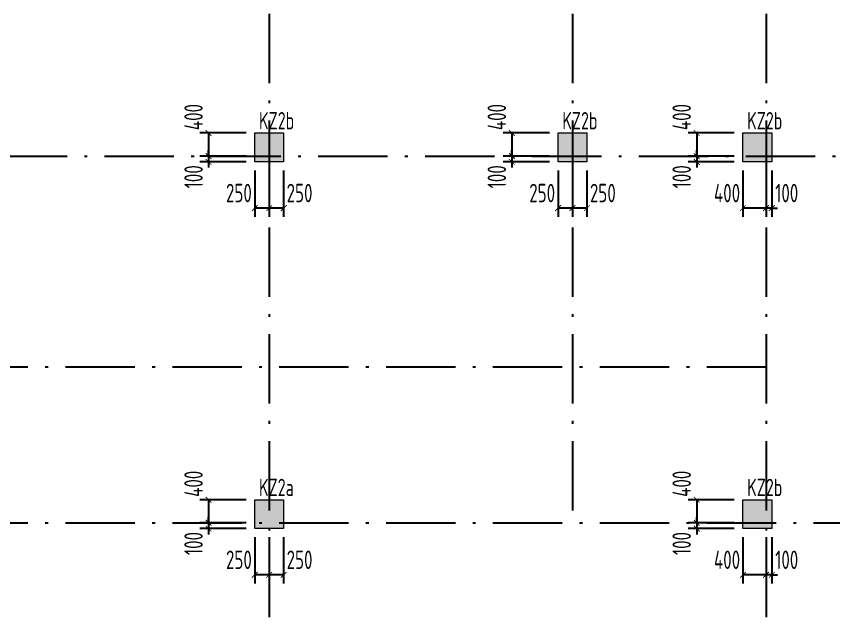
# Model space of a CAD drawing. Extents: x 169490 to 7584583, y -2399407 to 1374371.
# Drawn here: x 487579 to 501727, y 735157 to 745552 of the extents above; entities that cross this region are included whole.
import ezdxf

# ---------------------------------------------------------------- set-up
doc = ezdxf.new("R2010")
doc.units = 0
doc.header["$LTSCALE"] = 100
doc.linetypes.add('D3轴线点划线', pattern=[18.5, 12, -3, 0.5, -3])
doc.layers.get('0').update_dxf_attribs({"linetype": 'CONTINUOUS'})
doc.layers.get('DEFPOINTS').update_dxf_attribs({"linetype": 'CONTINUOUS'})
for name, color, linetype in [('C-DOTE', 8, 'D3轴线点划线'), ('S-COLU-DIM', 151, 'CONTINUOUS'), ('S-COLU-HATCH', 251, 'CONTINUOUS'), ('S-COLU-TEXT', 7, 'CONTINUOUS')]:
    doc.layers.add(name, color=color, linetype=linetype)
doc.layers.add('S-COLU-LINE1', color=6, linetype='CONTINUOUS', lineweight=18)
doc.styles.add('TSSD_Dimension', font='Tssdeng.shx', dxfattribs={"width": 0.7, "bigfont": 'tssdchn.shx'})
doc.dimstyles.new('TSSD_100_100$0', dxfattribs={"dimtxt": 320, "dimasz": 100, "dimexe": 150, "dimexo": 150, "dimgap": 100, "dimtad": 1, "dimdec": 0, "dimzin": 0, "dimdsep": 46, "dimtxsty": 'TSSD_Dimension', "dimblk": 'ARCHTICK', "dimcen": 0, "dimclrt": 7, "dimadec": 1, "dimazin": 0, "dimtfac": 1, "dimtdec": 0, "dimtix": 1, "dimtmove": 2, "dimatfit": 3, "dimldrblk": '_TSDBK', "dimfxl": 1, "dimtolj": 1, "dimtzin": 0, "dimarcsym": 0})

# ---------------------------------------------------------------- blocks, each defined once
blk = doc.blocks.new('_ARCHTICK')
at = {"const_width": 0.15}
blk.add_lwpolyline([(-0.5, -0.5), (0.5, 0.5)], dxfattribs=at)
blk = doc.blocks.new('*D3784')
at = {"layer": 'DEFPOINTS', "color": 0, "ltscale": 10, "transparency": 16777216}
for p in [(491956, 736682), (492206, 736682), (491956, 735882)]:
    blk.add_point(p, dxfattribs=at)
at = {"layer": 'S-COLU-DIM', "color": 0, "lineweight": -2, "ltscale": 10, "transparency": 16777216}
for p, q in [((491956, 736532), (491956, 735732)), ((492206, 736532), (492206, 735732)), ((492206, 735882), (491956, 735882))]:
    blk.add_line(p, q, dxfattribs=at)
at = {"layer": 'S-COLU-DIM', "color": 0, "lineweight": -2, "ltscale": 10, "transparency": 16777216, "xscale": 100, "yscale": 100, "zscale": 100, "rotation": 180}
blk.add_blockref('_ARCHTICK', (491956, 735882), dxfattribs=at)
at = {"layer": 'S-COLU-DIM', "color": 0, "lineweight": -2, "ltscale": 10, "transparency": 16777216, "xscale": 100, "yscale": 100, "zscale": 100}
blk.add_blockref('_ARCHTICK', (492206, 735882), dxfattribs=at)
at = {"layer": 'S-COLU-DIM', "color": 7, "ltscale": 10, "transparency": 16777216, "insert": (492481, 736142), "char_height": 320, "attachment_point": 5, "style": 'TSSD_Dimension'}
blk.add_mtext('\\A1;250', dxfattribs=at)
blk = doc.blocks.new('_TSDBK')
blk.add_line((-1, 0), (0, 0))
at = {"const_width": 0.5}
blk.add_lwpolyline([(-0.7, -0.7), (0.7, 0.7)], dxfattribs=at)
blk = doc.blocks.new('*D3785')
at = {"layer": 'DEFPOINTS', "color": 0, "ltscale": 10, "transparency": 16777216}
for p in [(491706, 736682), (491956, 736682), (491706, 735882)]:
    blk.add_point(p, dxfattribs=at)
at = {"layer": 'S-COLU-DIM', "color": 0, "lineweight": -2, "ltscale": 10, "transparency": 16777216}
for p, q in [((491706, 736532), (491706, 735732)), ((491956, 736532), (491956, 735732)), ((491956, 735882), (491706, 735882))]:
    blk.add_line(p, q, dxfattribs=at)
at = {"layer": 'S-COLU-DIM', "color": 0, "lineweight": -2, "ltscale": 10, "transparency": 16777216, "xscale": 100, "yscale": 100, "zscale": 100, "rotation": 180}
blk.add_blockref('_ARCHTICK', (491706, 735882), dxfattribs=at)
at = {"layer": 'S-COLU-DIM', "color": 0, "lineweight": -2, "ltscale": 10, "transparency": 16777216, "xscale": 100, "yscale": 100, "zscale": 100}
blk.add_blockref('_ARCHTICK', (491956, 735882), dxfattribs=at)
at = {"layer": 'S-COLU-DIM', "color": 7, "ltscale": 10, "transparency": 16777216, "insert": (491431, 736142), "char_height": 320, "attachment_point": 5, "style": 'TSSD_Dimension'}
blk.add_mtext('\\A1;250', dxfattribs=at)
blk = doc.blocks.new('*D3786')
at = {"layer": 'DEFPOINTS', "color": 0, "ltscale": 10, "transparency": 16777216}
for p in [(491706, 737182), (490906, 736782), (491706, 736782)]:
    blk.add_point(p, dxfattribs=at)
at = {"layer": 'S-COLU-DIM', "color": 0, "lineweight": -2, "ltscale": 10, "transparency": 16777216}
for p, q in [((491556, 737182), (490756, 737182)), ((490906, 737182), (490906, 736782)), ((491556, 736782), (490756, 736782))]:
    blk.add_line(p, q, dxfattribs=at)
at = {"layer": 'S-COLU-DIM', "color": 0, "lineweight": -2, "ltscale": 10, "transparency": 16777216, "xscale": 100, "yscale": 100, "zscale": 100}
for p, rotation in [((490906, 737182), 90), ((490906, 736782), 270)]:
    blk.add_blockref('_ARCHTICK', p, dxfattribs=dict(at, rotation=rotation))
at = {"layer": 'S-COLU-DIM', "color": 7, "ltscale": 10, "transparency": 16777216, "insert": (490646, 737458), "char_height": 320, "attachment_point": 5, "rotation": 90, "style": 'TSSD_Dimension'}
blk.add_mtext('\\A1;400', dxfattribs=at)
blk = doc.blocks.new('*D3787')
at = {"layer": 'DEFPOINTS', "color": 0, "ltscale": 10, "transparency": 16777216}
for p in [(491706, 736782), (490906, 736682), (491706, 736682)]:
    blk.add_point(p, dxfattribs=at)
at = {"layer": 'S-COLU-DIM', "color": 0, "lineweight": -2, "ltscale": 10, "transparency": 16777216}
for p, q in [((490906, 736782), (490906, 736882)), ((491556, 736782), (490756, 736782)), ((490906, 736782), (490906, 736682)), ((491556, 736682), (490756, 736682)), ((490906, 736682), (490906, 736582))]:
    blk.add_line(p, q, dxfattribs=at)
at = {"layer": 'S-COLU-DIM', "color": 0, "lineweight": -2, "ltscale": 10, "transparency": 16777216, "xscale": 100, "yscale": 100, "zscale": 100}
for p, rotation in [((490906, 736782), 270), ((490906, 736682), 90)]:
    blk.add_blockref('_ARCHTICK', p, dxfattribs=dict(at, rotation=rotation))
at = {"layer": 'S-COLU-DIM', "color": 7, "ltscale": 10, "transparency": 16777216, "insert": (490646, 736424), "char_height": 320, "attachment_point": 5, "rotation": 90, "style": 'TSSD_Dimension'}
blk.add_mtext('\\A1;100', dxfattribs=at)
blk = doc.blocks.new('*D3788')
at = {"layer": 'DEFPOINTS', "color": 0, "ltscale": 10, "transparency": 16777216}
for p in [(491956, 743032), (492206, 743032), (491956, 742232)]:
    blk.add_point(p, dxfattribs=at)
at = {"layer": 'S-COLU-DIM', "color": 0, "lineweight": -2, "ltscale": 10, "transparency": 16777216}
for p, q in [((491956, 742882), (491956, 742082)), ((492206, 742882), (492206, 742082)), ((492206, 742232), (491956, 742232))]:
    blk.add_line(p, q, dxfattribs=at)
at = {"layer": 'S-COLU-DIM', "color": 0, "lineweight": -2, "ltscale": 10, "transparency": 16777216, "xscale": 100, "yscale": 100, "zscale": 100, "rotation": 180}
blk.add_blockref('_ARCHTICK', (491956, 742232), dxfattribs=at)
at = {"layer": 'S-COLU-DIM', "color": 0, "lineweight": -2, "ltscale": 10, "transparency": 16777216, "xscale": 100, "yscale": 100, "zscale": 100}
blk.add_blockref('_ARCHTICK', (492206, 742232), dxfattribs=at)
at = {"layer": 'S-COLU-DIM', "color": 7, "ltscale": 10, "transparency": 16777216, "insert": (492481, 742492), "char_height": 320, "attachment_point": 5, "style": 'TSSD_Dimension'}
blk.add_mtext('\\A1;250', dxfattribs=at)
blk = doc.blocks.new('*D3789')
at = {"layer": 'DEFPOINTS', "color": 0, "ltscale": 10, "transparency": 16777216}
for p in [(491706, 743032), (491956, 743032), (491706, 742232)]:
    blk.add_point(p, dxfattribs=at)
at = {"layer": 'S-COLU-DIM', "color": 0, "lineweight": -2, "ltscale": 10, "transparency": 16777216}
for p, q in [((491706, 742882), (491706, 742082)), ((491956, 742882), (491956, 742082)), ((491956, 742232), (491706, 742232))]:
    blk.add_line(p, q, dxfattribs=at)
at = {"layer": 'S-COLU-DIM', "color": 0, "lineweight": -2, "ltscale": 10, "transparency": 16777216, "xscale": 100, "yscale": 100, "zscale": 100, "rotation": 180}
blk.add_blockref('_ARCHTICK', (491706, 742232), dxfattribs=at)
at = {"layer": 'S-COLU-DIM', "color": 0, "lineweight": -2, "ltscale": 10, "transparency": 16777216, "xscale": 100, "yscale": 100, "zscale": 100}
blk.add_blockref('_ARCHTICK', (491956, 742232), dxfattribs=at)
at = {"layer": 'S-COLU-DIM', "color": 7, "ltscale": 10, "transparency": 16777216, "insert": (491431, 742492), "char_height": 320, "attachment_point": 5, "style": 'TSSD_Dimension'}
blk.add_mtext('\\A1;250', dxfattribs=at)
blk = doc.blocks.new('*D3790')
at = {"layer": 'DEFPOINTS', "color": 0, "ltscale": 10, "transparency": 16777216}
for p in [(491706, 743532), (490906, 743132), (491706, 743132)]:
    blk.add_point(p, dxfattribs=at)
at = {"layer": 'S-COLU-DIM', "color": 0, "lineweight": -2, "ltscale": 10, "transparency": 16777216}
for p, q in [((491556, 743532), (490756, 743532)), ((490906, 743532), (490906, 743132)), ((491556, 743132), (490756, 743132))]:
    blk.add_line(p, q, dxfattribs=at)
at = {"layer": 'S-COLU-DIM', "color": 0, "lineweight": -2, "ltscale": 10, "transparency": 16777216, "xscale": 100, "yscale": 100, "zscale": 100}
for p, rotation in [((490906, 743532), 90), ((490906, 743132), 270)]:
    blk.add_blockref('_ARCHTICK', p, dxfattribs=dict(at, rotation=rotation))
at = {"layer": 'S-COLU-DIM', "color": 7, "ltscale": 10, "transparency": 16777216, "insert": (490646, 743808), "char_height": 320, "attachment_point": 5, "rotation": 90, "style": 'TSSD_Dimension'}
blk.add_mtext('\\A1;400', dxfattribs=at)
blk = doc.blocks.new('*D3791')
at = {"layer": 'DEFPOINTS', "color": 0, "ltscale": 10, "transparency": 16777216}
for p in [(491706, 743132), (490906, 743032), (491706, 743032)]:
    blk.add_point(p, dxfattribs=at)
at = {"layer": 'S-COLU-DIM', "color": 0, "lineweight": -2, "ltscale": 10, "transparency": 16777216}
for p, q in [((490906, 743132), (490906, 743232)), ((491556, 743132), (490756, 743132)), ((490906, 743132), (490906, 743032)), ((491556, 743032), (490756, 743032)), ((490906, 743032), (490906, 742932))]:
    blk.add_line(p, q, dxfattribs=at)
at = {"layer": 'S-COLU-DIM', "color": 0, "lineweight": -2, "ltscale": 10, "transparency": 16777216, "xscale": 100, "yscale": 100, "zscale": 100}
for p, rotation in [((490906, 743132), 270), ((490906, 743032), 90)]:
    blk.add_blockref('_ARCHTICK', p, dxfattribs=dict(at, rotation=rotation))
at = {"layer": 'S-COLU-DIM', "color": 7, "ltscale": 10, "transparency": 16777216, "insert": (490646, 742774), "char_height": 320, "attachment_point": 5, "rotation": 90, "style": 'TSSD_Dimension'}
blk.add_mtext('\\A1;100', dxfattribs=at)
blk = doc.blocks.new('*D3796')
at = {"layer": 'DEFPOINTS', "color": 0, "ltscale": 10, "transparency": 16777216}
for p in [(497206, 743032), (497456, 743032), (497206, 742232)]:
    blk.add_point(p, dxfattribs=at)
at = {"layer": 'S-COLU-DIM', "color": 0, "lineweight": -2, "ltscale": 10, "transparency": 16777216}
for p, q in [((497206, 742882), (497206, 742082)), ((497456, 742882), (497456, 742082)), ((497456, 742232), (497206, 742232))]:
    blk.add_line(p, q, dxfattribs=at)
at = {"layer": 'S-COLU-DIM', "color": 0, "lineweight": -2, "ltscale": 10, "transparency": 16777216, "xscale": 100, "yscale": 100, "zscale": 100, "rotation": 180}
blk.add_blockref('_ARCHTICK', (497206, 742232), dxfattribs=at)
at = {"layer": 'S-COLU-DIM', "color": 0, "lineweight": -2, "ltscale": 10, "transparency": 16777216, "xscale": 100, "yscale": 100, "zscale": 100}
blk.add_blockref('_ARCHTICK', (497456, 742232), dxfattribs=at)
at = {"layer": 'S-COLU-DIM', "color": 7, "ltscale": 10, "transparency": 16777216, "insert": (497731, 742492), "char_height": 320, "attachment_point": 5, "style": 'TSSD_Dimension'}
blk.add_mtext('\\A1;250', dxfattribs=at)
blk = doc.blocks.new('*D3797')
at = {"layer": 'DEFPOINTS', "color": 0, "ltscale": 10, "transparency": 16777216}
for p in [(496956, 743032), (497206, 743032), (496956, 742232)]:
    blk.add_point(p, dxfattribs=at)
at = {"layer": 'S-COLU-DIM', "color": 0, "lineweight": -2, "ltscale": 10, "transparency": 16777216}
for p, q in [((496956, 742882), (496956, 742082)), ((497206, 742882), (497206, 742082)), ((497206, 742232), (496956, 742232))]:
    blk.add_line(p, q, dxfattribs=at)
at = {"layer": 'S-COLU-DIM', "color": 0, "lineweight": -2, "ltscale": 10, "transparency": 16777216, "xscale": 100, "yscale": 100, "zscale": 100, "rotation": 180}
blk.add_blockref('_ARCHTICK', (496956, 742232), dxfattribs=at)
at = {"layer": 'S-COLU-DIM', "color": 0, "lineweight": -2, "ltscale": 10, "transparency": 16777216, "xscale": 100, "yscale": 100, "zscale": 100}
blk.add_blockref('_ARCHTICK', (497206, 742232), dxfattribs=at)
at = {"layer": 'S-COLU-DIM', "color": 7, "ltscale": 10, "transparency": 16777216, "insert": (496681, 742492), "char_height": 320, "attachment_point": 5, "style": 'TSSD_Dimension'}
blk.add_mtext('\\A1;250', dxfattribs=at)
blk = doc.blocks.new('*D3798')
at = {"layer": 'DEFPOINTS', "color": 0, "ltscale": 10, "transparency": 16777216}
for p in [(496956, 743532), (496156, 743132), (496956, 743132)]:
    blk.add_point(p, dxfattribs=at)
at = {"layer": 'S-COLU-DIM', "color": 0, "lineweight": -2, "ltscale": 10, "transparency": 16777216}
for p, q in [((496806, 743532), (496006, 743532)), ((496156, 743532), (496156, 743132)), ((496806, 743132), (496006, 743132))]:
    blk.add_line(p, q, dxfattribs=at)
at = {"layer": 'S-COLU-DIM', "color": 0, "lineweight": -2, "ltscale": 10, "transparency": 16777216, "xscale": 100, "yscale": 100, "zscale": 100}
for p, rotation in [((496156, 743532), 90), ((496156, 743132), 270)]:
    blk.add_blockref('_ARCHTICK', p, dxfattribs=dict(at, rotation=rotation))
at = {"layer": 'S-COLU-DIM', "color": 7, "ltscale": 10, "transparency": 16777216, "insert": (495896, 743808), "char_height": 320, "attachment_point": 5, "rotation": 90, "style": 'TSSD_Dimension'}
blk.add_mtext('\\A1;400', dxfattribs=at)
blk = doc.blocks.new('*D3799')
at = {"layer": 'DEFPOINTS', "color": 0, "ltscale": 10, "transparency": 16777216}
for p in [(496956, 743132), (496156, 743032), (496956, 743032)]:
    blk.add_point(p, dxfattribs=at)
at = {"layer": 'S-COLU-DIM', "color": 0, "lineweight": -2, "ltscale": 10, "transparency": 16777216}
for p, q in [((496156, 743132), (496156, 743232)), ((496806, 743132), (496006, 743132)), ((496156, 743132), (496156, 743032)), ((496806, 743032), (496006, 743032)), ((496156, 743032), (496156, 742932))]:
    blk.add_line(p, q, dxfattribs=at)
at = {"layer": 'S-COLU-DIM', "color": 0, "lineweight": -2, "ltscale": 10, "transparency": 16777216, "xscale": 100, "yscale": 100, "zscale": 100}
for p, rotation in [((496156, 743132), 270), ((496156, 743032), 90)]:
    blk.add_blockref('_ARCHTICK', p, dxfattribs=dict(at, rotation=rotation))
at = {"layer": 'S-COLU-DIM', "color": 7, "ltscale": 10, "transparency": 16777216, "insert": (495896, 742774), "char_height": 320, "attachment_point": 5, "rotation": 90, "style": 'TSSD_Dimension'}
blk.add_mtext('\\A1;100', dxfattribs=at)
blk = doc.blocks.new('*D3800')
at = {"layer": 'DEFPOINTS', "color": 0, "ltscale": 10, "transparency": 16777216}
for p in [(497206, 743032), (497456, 743032), (497206, 742232)]:
    blk.add_point(p, dxfattribs=at)
at = {"layer": 'S-COLU-DIM', "color": 0, "lineweight": -2, "ltscale": 10, "transparency": 16777216}
for p, q in [((497206, 742882), (497206, 742082)), ((497456, 742882), (497456, 742082)), ((497456, 742232), (497206, 742232))]:
    blk.add_line(p, q, dxfattribs=at)
at = {"layer": 'S-COLU-DIM', "color": 0, "lineweight": -2, "ltscale": 10, "transparency": 16777216, "xscale": 100, "yscale": 100, "zscale": 100, "rotation": 180}
blk.add_blockref('_ARCHTICK', (497206, 742232), dxfattribs=at)
at = {"layer": 'S-COLU-DIM', "color": 0, "lineweight": -2, "ltscale": 10, "transparency": 16777216, "xscale": 100, "yscale": 100, "zscale": 100}
blk.add_blockref('_ARCHTICK', (497456, 742232), dxfattribs=at)
at = {"layer": 'S-COLU-DIM', "color": 7, "ltscale": 10, "transparency": 16777216, "insert": (497731, 742492), "char_height": 320, "attachment_point": 5, "style": 'TSSD_Dimension'}
blk.add_mtext('\\A1;250', dxfattribs=at)
blk = doc.blocks.new('*D3801')
at = {"layer": 'DEFPOINTS', "color": 0, "ltscale": 10, "transparency": 16777216}
for p in [(496956, 743032), (497206, 743032), (496956, 742232)]:
    blk.add_point(p, dxfattribs=at)
at = {"layer": 'S-COLU-DIM', "color": 0, "lineweight": -2, "ltscale": 10, "transparency": 16777216}
for p, q in [((496956, 742882), (496956, 742082)), ((497206, 742882), (497206, 742082)), ((497206, 742232), (496956, 742232))]:
    blk.add_line(p, q, dxfattribs=at)
at = {"layer": 'S-COLU-DIM', "color": 0, "lineweight": -2, "ltscale": 10, "transparency": 16777216, "xscale": 100, "yscale": 100, "zscale": 100, "rotation": 180}
blk.add_blockref('_ARCHTICK', (496956, 742232), dxfattribs=at)
at = {"layer": 'S-COLU-DIM', "color": 0, "lineweight": -2, "ltscale": 10, "transparency": 16777216, "xscale": 100, "yscale": 100, "zscale": 100}
blk.add_blockref('_ARCHTICK', (497206, 742232), dxfattribs=at)
at = {"layer": 'S-COLU-DIM', "color": 7, "ltscale": 10, "transparency": 16777216, "insert": (496681, 742492), "char_height": 320, "attachment_point": 5, "style": 'TSSD_Dimension'}
blk.add_mtext('\\A1;250', dxfattribs=at)
blk = doc.blocks.new('*D3802')
at = {"layer": 'DEFPOINTS', "color": 0, "ltscale": 10, "transparency": 16777216}
for p in [(496956, 743532), (496156, 743132), (496956, 743132)]:
    blk.add_point(p, dxfattribs=at)
at = {"layer": 'S-COLU-DIM', "color": 0, "lineweight": -2, "ltscale": 10, "transparency": 16777216}
for p, q in [((496806, 743532), (496006, 743532)), ((496156, 743532), (496156, 743132)), ((496806, 743132), (496006, 743132))]:
    blk.add_line(p, q, dxfattribs=at)
at = {"layer": 'S-COLU-DIM', "color": 0, "lineweight": -2, "ltscale": 10, "transparency": 16777216, "xscale": 100, "yscale": 100, "zscale": 100}
for p, rotation in [((496156, 743532), 90), ((496156, 743132), 270)]:
    blk.add_blockref('_ARCHTICK', p, dxfattribs=dict(at, rotation=rotation))
at = {"layer": 'S-COLU-DIM', "color": 7, "ltscale": 10, "transparency": 16777216, "insert": (495896, 743808), "char_height": 320, "attachment_point": 5, "rotation": 90, "style": 'TSSD_Dimension'}
blk.add_mtext('\\A1;400', dxfattribs=at)
blk = doc.blocks.new('*D3803')
at = {"layer": 'DEFPOINTS', "color": 0, "ltscale": 10, "transparency": 16777216}
for p in [(496956, 743132), (496156, 743032), (496956, 743032)]:
    blk.add_point(p, dxfattribs=at)
at = {"layer": 'S-COLU-DIM', "color": 0, "lineweight": -2, "ltscale": 10, "transparency": 16777216}
for p, q in [((496156, 743132), (496156, 743232)), ((496806, 743132), (496006, 743132)), ((496156, 743132), (496156, 743032)), ((496806, 743032), (496006, 743032)), ((496156, 743032), (496156, 742932))]:
    blk.add_line(p, q, dxfattribs=at)
at = {"layer": 'S-COLU-DIM', "color": 0, "lineweight": -2, "ltscale": 10, "transparency": 16777216, "xscale": 100, "yscale": 100, "zscale": 100}
for p, rotation in [((496156, 743132), 270), ((496156, 743032), 90)]:
    blk.add_blockref('_ARCHTICK', p, dxfattribs=dict(at, rotation=rotation))
at = {"layer": 'S-COLU-DIM', "color": 7, "ltscale": 10, "transparency": 16777216, "insert": (495896, 742774), "char_height": 320, "attachment_point": 5, "rotation": 90, "style": 'TSSD_Dimension'}
blk.add_mtext('\\A1;100', dxfattribs=at)
blk = doc.blocks.new('*D3812')
at = {"layer": 'DEFPOINTS', "color": 0, "ltscale": 10, "transparency": 16777216}
for p in [(500556, 743032), (500656, 743032), (500556, 742232)]:
    blk.add_point(p, dxfattribs=at)
at = {"layer": 'S-COLU-DIM', "color": 0, "lineweight": -2, "ltscale": 10, "transparency": 16777216}
for p, q in [((500556, 742882), (500556, 742082)), ((500656, 742882), (500656, 742082)), ((500556, 742232), (500456, 742232)), ((500656, 742232), (500556, 742232)), ((500656, 742232), (500756, 742232))]:
    blk.add_line(p, q, dxfattribs=at)
at = {"layer": 'S-COLU-DIM', "color": 0, "lineweight": -2, "ltscale": 10, "transparency": 16777216, "xscale": 100, "yscale": 100, "zscale": 100}
blk.add_blockref('_ARCHTICK', (500556, 742232), dxfattribs=at)
at = {"layer": 'S-COLU-DIM', "color": 0, "lineweight": -2, "ltscale": 10, "transparency": 16777216, "xscale": 100, "yscale": 100, "zscale": 100, "rotation": 180}
blk.add_blockref('_ARCHTICK', (500656, 742232), dxfattribs=at)
at = {"layer": 'S-COLU-DIM', "color": 7, "ltscale": 10, "transparency": 16777216, "insert": (500914, 742492), "char_height": 320, "attachment_point": 5, "style": 'TSSD_Dimension'}
blk.add_mtext('\\A1;100', dxfattribs=at)
blk = doc.blocks.new('*D3813')
at = {"layer": 'DEFPOINTS', "color": 0, "ltscale": 10, "transparency": 16777216}
for p in [(500156, 743032), (500556, 743032), (500156, 742232)]:
    blk.add_point(p, dxfattribs=at)
at = {"layer": 'S-COLU-DIM', "color": 0, "lineweight": -2, "ltscale": 10, "transparency": 16777216}
for p, q in [((500156, 742882), (500156, 742082)), ((500556, 742882), (500556, 742082)), ((500556, 742232), (500156, 742232))]:
    blk.add_line(p, q, dxfattribs=at)
at = {"layer": 'S-COLU-DIM', "color": 0, "lineweight": -2, "ltscale": 10, "transparency": 16777216, "xscale": 100, "yscale": 100, "zscale": 100, "rotation": 180}
blk.add_blockref('_ARCHTICK', (500156, 742232), dxfattribs=at)
at = {"layer": 'S-COLU-DIM', "color": 0, "lineweight": -2, "ltscale": 10, "transparency": 16777216, "xscale": 100, "yscale": 100, "zscale": 100}
blk.add_blockref('_ARCHTICK', (500556, 742232), dxfattribs=at)
at = {"layer": 'S-COLU-DIM', "color": 7, "ltscale": 10, "transparency": 16777216, "insert": (499881, 742492), "char_height": 320, "attachment_point": 5, "style": 'TSSD_Dimension'}
blk.add_mtext('\\A1;400', dxfattribs=at)
blk = doc.blocks.new('*D3814')
at = {"layer": 'DEFPOINTS', "color": 0, "ltscale": 10, "transparency": 16777216}
for p in [(500156, 743532), (499356, 743132), (500156, 743132)]:
    blk.add_point(p, dxfattribs=at)
at = {"layer": 'S-COLU-DIM', "color": 0, "lineweight": -2, "ltscale": 10, "transparency": 16777216}
for p, q in [((500006, 743532), (499206, 743532)), ((499356, 743532), (499356, 743132)), ((500006, 743132), (499206, 743132))]:
    blk.add_line(p, q, dxfattribs=at)
at = {"layer": 'S-COLU-DIM', "color": 0, "lineweight": -2, "ltscale": 10, "transparency": 16777216, "xscale": 100, "yscale": 100, "zscale": 100}
for p, rotation in [((499356, 743532), 90), ((499356, 743132), 270)]:
    blk.add_blockref('_ARCHTICK', p, dxfattribs=dict(at, rotation=rotation))
at = {"layer": 'S-COLU-DIM', "color": 7, "ltscale": 10, "transparency": 16777216, "insert": (499096, 743808), "char_height": 320, "attachment_point": 5, "rotation": 90, "style": 'TSSD_Dimension'}
blk.add_mtext('\\A1;400', dxfattribs=at)
blk = doc.blocks.new('*D3815')
at = {"layer": 'DEFPOINTS', "color": 0, "ltscale": 10, "transparency": 16777216}
for p in [(500156, 743132), (499356, 743032), (500156, 743032)]:
    blk.add_point(p, dxfattribs=at)
at = {"layer": 'S-COLU-DIM', "color": 0, "lineweight": -2, "ltscale": 10, "transparency": 16777216}
for p, q in [((499356, 743132), (499356, 743232)), ((500006, 743132), (499206, 743132)), ((499356, 743132), (499356, 743032)), ((500006, 743032), (499206, 743032)), ((499356, 743032), (499356, 742932))]:
    blk.add_line(p, q, dxfattribs=at)
at = {"layer": 'S-COLU-DIM', "color": 0, "lineweight": -2, "ltscale": 10, "transparency": 16777216, "xscale": 100, "yscale": 100, "zscale": 100}
for p, rotation in [((499356, 743132), 270), ((499356, 743032), 90)]:
    blk.add_blockref('_ARCHTICK', p, dxfattribs=dict(at, rotation=rotation))
at = {"layer": 'S-COLU-DIM', "color": 7, "ltscale": 10, "transparency": 16777216, "insert": (499096, 742774), "char_height": 320, "attachment_point": 5, "rotation": 90, "style": 'TSSD_Dimension'}
blk.add_mtext('\\A1;100', dxfattribs=at)
blk = doc.blocks.new('*D3816')
at = {"layer": 'DEFPOINTS', "color": 0, "ltscale": 10, "transparency": 16777216}
for p in [(500556, 743032), (500656, 743032), (500556, 742232)]:
    blk.add_point(p, dxfattribs=at)
at = {"layer": 'S-COLU-DIM', "color": 0, "lineweight": -2, "ltscale": 10, "transparency": 16777216}
for p, q in [((500556, 742882), (500556, 742082)), ((500656, 742882), (500656, 742082)), ((500556, 742232), (500456, 742232)), ((500656, 742232), (500556, 742232)), ((500656, 742232), (500756, 742232))]:
    blk.add_line(p, q, dxfattribs=at)
at = {"layer": 'S-COLU-DIM', "color": 0, "lineweight": -2, "ltscale": 10, "transparency": 16777216, "xscale": 100, "yscale": 100, "zscale": 100}
blk.add_blockref('_ARCHTICK', (500556, 742232), dxfattribs=at)
at = {"layer": 'S-COLU-DIM', "color": 0, "lineweight": -2, "ltscale": 10, "transparency": 16777216, "xscale": 100, "yscale": 100, "zscale": 100, "rotation": 180}
blk.add_blockref('_ARCHTICK', (500656, 742232), dxfattribs=at)
at = {"layer": 'S-COLU-DIM', "color": 7, "ltscale": 10, "transparency": 16777216, "insert": (500914, 742492), "char_height": 320, "attachment_point": 5, "style": 'TSSD_Dimension'}
blk.add_mtext('\\A1;100', dxfattribs=at)
blk = doc.blocks.new('*D3817')
at = {"layer": 'DEFPOINTS', "color": 0, "ltscale": 10, "transparency": 16777216}
for p in [(500156, 743032), (500556, 743032), (500156, 742232)]:
    blk.add_point(p, dxfattribs=at)
at = {"layer": 'S-COLU-DIM', "color": 0, "lineweight": -2, "ltscale": 10, "transparency": 16777216}
for p, q in [((500156, 742882), (500156, 742082)), ((500556, 742882), (500556, 742082)), ((500556, 742232), (500156, 742232))]:
    blk.add_line(p, q, dxfattribs=at)
at = {"layer": 'S-COLU-DIM', "color": 0, "lineweight": -2, "ltscale": 10, "transparency": 16777216, "xscale": 100, "yscale": 100, "zscale": 100, "rotation": 180}
blk.add_blockref('_ARCHTICK', (500156, 742232), dxfattribs=at)
at = {"layer": 'S-COLU-DIM', "color": 0, "lineweight": -2, "ltscale": 10, "transparency": 16777216, "xscale": 100, "yscale": 100, "zscale": 100}
blk.add_blockref('_ARCHTICK', (500556, 742232), dxfattribs=at)
at = {"layer": 'S-COLU-DIM', "color": 7, "ltscale": 10, "transparency": 16777216, "insert": (499881, 742492), "char_height": 320, "attachment_point": 5, "style": 'TSSD_Dimension'}
blk.add_mtext('\\A1;400', dxfattribs=at)
blk = doc.blocks.new('*D3818')
at = {"layer": 'DEFPOINTS', "color": 0, "ltscale": 10, "transparency": 16777216}
for p in [(500156, 743532), (499356, 743132), (500156, 743132)]:
    blk.add_point(p, dxfattribs=at)
at = {"layer": 'S-COLU-DIM', "color": 0, "lineweight": -2, "ltscale": 10, "transparency": 16777216}
for p, q in [((500006, 743532), (499206, 743532)), ((499356, 743532), (499356, 743132)), ((500006, 743132), (499206, 743132))]:
    blk.add_line(p, q, dxfattribs=at)
at = {"layer": 'S-COLU-DIM', "color": 0, "lineweight": -2, "ltscale": 10, "transparency": 16777216, "xscale": 100, "yscale": 100, "zscale": 100}
for p, rotation in [((499356, 743532), 90), ((499356, 743132), 270)]:
    blk.add_blockref('_ARCHTICK', p, dxfattribs=dict(at, rotation=rotation))
at = {"layer": 'S-COLU-DIM', "color": 7, "ltscale": 10, "transparency": 16777216, "insert": (499096, 743808), "char_height": 320, "attachment_point": 5, "rotation": 90, "style": 'TSSD_Dimension'}
blk.add_mtext('\\A1;400', dxfattribs=at)
blk = doc.blocks.new('*D3819')
at = {"layer": 'DEFPOINTS', "color": 0, "ltscale": 10, "transparency": 16777216}
for p in [(500156, 743132), (499356, 743032), (500156, 743032)]:
    blk.add_point(p, dxfattribs=at)
at = {"layer": 'S-COLU-DIM', "color": 0, "lineweight": -2, "ltscale": 10, "transparency": 16777216}
for p, q in [((499356, 743132), (499356, 743232)), ((500006, 743132), (499206, 743132)), ((499356, 743132), (499356, 743032)), ((500006, 743032), (499206, 743032)), ((499356, 743032), (499356, 742932))]:
    blk.add_line(p, q, dxfattribs=at)
at = {"layer": 'S-COLU-DIM', "color": 0, "lineweight": -2, "ltscale": 10, "transparency": 16777216, "xscale": 100, "yscale": 100, "zscale": 100}
for p, rotation in [((499356, 743132), 270), ((499356, 743032), 90)]:
    blk.add_blockref('_ARCHTICK', p, dxfattribs=dict(at, rotation=rotation))
at = {"layer": 'S-COLU-DIM', "color": 7, "ltscale": 10, "transparency": 16777216, "insert": (499096, 742774), "char_height": 320, "attachment_point": 5, "rotation": 90, "style": 'TSSD_Dimension'}
blk.add_mtext('\\A1;100', dxfattribs=at)
blk = doc.blocks.new('*D3824')
at = {"layer": 'DEFPOINTS', "color": 0, "ltscale": 10, "transparency": 16777216}
for p in [(500556, 736682), (500656, 736682), (500556, 735882)]:
    blk.add_point(p, dxfattribs=at)
at = {"layer": 'S-COLU-DIM', "color": 0, "lineweight": -2, "ltscale": 10, "transparency": 16777216}
for p, q in [((500556, 736532), (500556, 735732)), ((500656, 736532), (500656, 735732)), ((500556, 735882), (500456, 735882)), ((500656, 735882), (500556, 735882)), ((500656, 735882), (500756, 735882))]:
    blk.add_line(p, q, dxfattribs=at)
at = {"layer": 'S-COLU-DIM', "color": 0, "lineweight": -2, "ltscale": 10, "transparency": 16777216, "xscale": 100, "yscale": 100, "zscale": 100}
blk.add_blockref('_ARCHTICK', (500556, 735882), dxfattribs=at)
at = {"layer": 'S-COLU-DIM', "color": 0, "lineweight": -2, "ltscale": 10, "transparency": 16777216, "xscale": 100, "yscale": 100, "zscale": 100, "rotation": 180}
blk.add_blockref('_ARCHTICK', (500656, 735882), dxfattribs=at)
at = {"layer": 'S-COLU-DIM', "color": 7, "ltscale": 10, "transparency": 16777216, "insert": (500914, 736142), "char_height": 320, "attachment_point": 5, "style": 'TSSD_Dimension'}
blk.add_mtext('\\A1;100', dxfattribs=at)
blk = doc.blocks.new('*D3825')
at = {"layer": 'DEFPOINTS', "color": 0, "ltscale": 10, "transparency": 16777216}
for p in [(500156, 736682), (500556, 736682), (500156, 735882)]:
    blk.add_point(p, dxfattribs=at)
at = {"layer": 'S-COLU-DIM', "color": 0, "lineweight": -2, "ltscale": 10, "transparency": 16777216}
for p, q in [((500156, 736532), (500156, 735732)), ((500556, 736532), (500556, 735732)), ((500556, 735882), (500156, 735882))]:
    blk.add_line(p, q, dxfattribs=at)
at = {"layer": 'S-COLU-DIM', "color": 0, "lineweight": -2, "ltscale": 10, "transparency": 16777216, "xscale": 100, "yscale": 100, "zscale": 100, "rotation": 180}
blk.add_blockref('_ARCHTICK', (500156, 735882), dxfattribs=at)
at = {"layer": 'S-COLU-DIM', "color": 0, "lineweight": -2, "ltscale": 10, "transparency": 16777216, "xscale": 100, "yscale": 100, "zscale": 100}
blk.add_blockref('_ARCHTICK', (500556, 735882), dxfattribs=at)
at = {"layer": 'S-COLU-DIM', "color": 7, "ltscale": 10, "transparency": 16777216, "insert": (499881, 736142), "char_height": 320, "attachment_point": 5, "style": 'TSSD_Dimension'}
blk.add_mtext('\\A1;400', dxfattribs=at)
blk = doc.blocks.new('*D3826')
at = {"layer": 'DEFPOINTS', "color": 0, "ltscale": 10, "transparency": 16777216}
for p in [(500156, 737182), (499356, 736782), (500156, 736782)]:
    blk.add_point(p, dxfattribs=at)
at = {"layer": 'S-COLU-DIM', "color": 0, "lineweight": -2, "ltscale": 10, "transparency": 16777216}
for p, q in [((500006, 737182), (499206, 737182)), ((499356, 737182), (499356, 736782)), ((500006, 736782), (499206, 736782))]:
    blk.add_line(p, q, dxfattribs=at)
at = {"layer": 'S-COLU-DIM', "color": 0, "lineweight": -2, "ltscale": 10, "transparency": 16777216, "xscale": 100, "yscale": 100, "zscale": 100}
for p, rotation in [((499356, 737182), 90), ((499356, 736782), 270)]:
    blk.add_blockref('_ARCHTICK', p, dxfattribs=dict(at, rotation=rotation))
at = {"layer": 'S-COLU-DIM', "color": 7, "ltscale": 10, "transparency": 16777216, "insert": (499096, 737458), "char_height": 320, "attachment_point": 5, "rotation": 90, "style": 'TSSD_Dimension'}
blk.add_mtext('\\A1;400', dxfattribs=at)
blk = doc.blocks.new('*D3827')
at = {"layer": 'DEFPOINTS', "color": 0, "ltscale": 10, "transparency": 16777216}
for p in [(500156, 736782), (499356, 736682), (500156, 736682)]:
    blk.add_point(p, dxfattribs=at)
at = {"layer": 'S-COLU-DIM', "color": 0, "lineweight": -2, "ltscale": 10, "transparency": 16777216}
for p, q in [((499356, 736782), (499356, 736882)), ((500006, 736782), (499206, 736782)), ((499356, 736782), (499356, 736682)), ((500006, 736682), (499206, 736682)), ((499356, 736682), (499356, 736582))]:
    blk.add_line(p, q, dxfattribs=at)
at = {"layer": 'S-COLU-DIM', "color": 0, "lineweight": -2, "ltscale": 10, "transparency": 16777216, "xscale": 100, "yscale": 100, "zscale": 100}
for p, rotation in [((499356, 736782), 270), ((499356, 736682), 90)]:
    blk.add_blockref('_ARCHTICK', p, dxfattribs=dict(at, rotation=rotation))
at = {"layer": 'S-COLU-DIM', "color": 7, "ltscale": 10, "transparency": 16777216, "insert": (499096, 736424), "char_height": 320, "attachment_point": 5, "rotation": 90, "style": 'TSSD_Dimension'}
blk.add_mtext('\\A1;100', dxfattribs=at)

msp = doc.modelspace()

# ---------------------------------------------------------------- hatches: boundary and pattern name
at = {"layer": 'S-COLU-HATCH', "ltscale": 10}
h = msp.add_hatch(color=256, dxfattribs=at)
h.dxf.hatch_style = 1
h.paths.add_polyline_path([(491705.9, 743532.3), (492205.9, 743532.3), (492205.9, 743032.3), (491705.9, 743032.3)])
h = msp.add_hatch(color=256, dxfattribs=at)
h.dxf.hatch_style = 1
h.paths.add_polyline_path([(496955.9, 743532.3), (497455.9, 743532.3), (497455.9, 743032.3), (496955.9, 743032.3)])
h = msp.add_hatch(color=256, dxfattribs=at)
h.dxf.hatch_style = 1
h.paths.add_polyline_path([(496955.9, 743532.3), (497455.9, 743532.3), (497455.9, 743032.3), (496955.9, 743032.3)])
h = msp.add_hatch(color=256, dxfattribs=at)
h.dxf.hatch_style = 1
h.paths.add_polyline_path([(500155.9, 743532.3), (500655.9, 743532.3), (500655.9, 743032.3), (500155.9, 743032.3)])
h = msp.add_hatch(color=256, dxfattribs=at)
h.dxf.hatch_style = 1
h.paths.add_polyline_path([(500155.9, 743532.3), (500655.9, 743532.3), (500655.9, 743032.3), (500155.9, 743032.3)])
h = msp.add_hatch(color=256, dxfattribs=at)
h.dxf.hatch_style = 1
h.paths.add_polyline_path([(491705.9, 737182.3), (492205.9, 737182.3), (492205.9, 736682.3), (491705.9, 736682.3)])
h = msp.add_hatch(color=256, dxfattribs=at)
h.dxf.hatch_style = 1
h.paths.add_polyline_path([(500155.9, 737182.3), (500655.9, 737182.3), (500655.9, 736682.3), (500155.9, 736682.3)])

# ---------------------------------------------------------------- linework, layer by layer
at = {"layer": 'C-DOTE'}
for p, q in [((491955.9, 751146.4), (491955.9, 734582.5)), ((497205.9, 751146.4), (497205.9, 736782.3)), ((500555.9, 751146.4), (500555.9, 734582.5)), ((483555.9, 743132.3), (542155.9, 743132.3)), ((464379.5, 739482.3), (500555.9, 739482.3)), ((464379.5, 736782.3), (542155.9, 736782.3))]:
    msp.add_line(p, q, dxfattribs=at)
at = {"layer": 'S-COLU-LINE1'}
for points in [[(491705.9, 743532.3), (492205.9, 743532.3), (492205.9, 743032.3), (491705.9, 743032.3)], [(496955.9, 743532.3), (497455.9, 743532.3), (497455.9, 743032.3), (496955.9, 743032.3)], [(496955.9, 743532.3), (497455.9, 743532.3), (497455.9, 743032.3), (496955.9, 743032.3)], [(500155.9, 743532.3), (500655.9, 743532.3), (500655.9, 743032.3), (500155.9, 743032.3)], [(500155.9, 743532.3), (500655.9, 743532.3), (500655.9, 743032.3), (500155.9, 743032.3)], [(491705.9, 737182.3), (492205.9, 737182.3), (492205.9, 736682.3), (491705.9, 736682.3)], [(500155.9, 737182.3), (500655.9, 737182.3), (500655.9, 736682.3), (500155.9, 736682.3)]]:
    msp.add_lwpolyline(points, close=True, dxfattribs=at)

# ---------------------------------------------------------------- texts
at = {"layer": 'S-COLU-TEXT', "color": 3, "style": 'TSSD_Dimension', "width": 0.7}
for s, p in [('KZ2b', (491779.4, 743594.9)), ('KZ2b', (497029.4, 743594.9)), ('KZ2b', (500229.4, 743594.9)), ('KZ2a', (491779.4, 737244.9)), ('KZ2b', (500229.4, 737244.9))]:
    msp.add_text(s, height=300, dxfattribs=at).set_placement(p)

# ---------------------------------------------------------------- dimensions: what is measured, and where the dimension line sits
at = {"layer": 'S-COLU-DIM', "ltscale": 10}
for base, p1, p2, picture, middle in [((490905.9, 743132.3), (491705.9, 743532.3), (491705.9, 743132.3), '*D3790', (490645.9, 743807.6)), ((496155.9, 743132.3), (496955.9, 743532.3), (496955.9, 743132.3), '*D3798', (495895.9, 743807.6)), ((496155.9, 743132.3), (496955.9, 743532.3), (496955.9, 743132.3), '*D3802', (495895.9, 743807.6)), ((499355.9, 743132.3), (500155.9, 743532.3), (500155.9, 743132.3), '*D3814', (499095.9, 743807.6)), ((499355.9, 743132.3), (500155.9, 743532.3), (500155.9, 743132.3), '*D3818', (499095.9, 743807.6)), ((490905.9, 743032.3), (491705.9, 743132.3), (491705.9, 743032.3), '*D3791', (490645.9, 742774.2)), ((496155.9, 743032.3), (496955.9, 743132.3), (496955.9, 743032.3), '*D3799', (495895.9, 742774.2)), ((496155.9, 743032.3), (496955.9, 743132.3), (496955.9, 743032.3), '*D3803', (495895.9, 742774.2)), ((499355.9, 743032.3), (500155.9, 743132.3), (500155.9, 743032.3), '*D3815', (499095.9, 742774.2)), ((499355.9, 743032.3), (500155.9, 743132.3), (500155.9, 743032.3), '*D3819', (499095.9, 742774.2)), ((490905.9, 736782.3), (491705.9, 737182.3), (491705.9, 736782.3), '*D3786', (490645.9, 737457.6)), ((499355.9, 736782.3), (500155.9, 737182.3), (500155.9, 736782.3), '*D3826', (499095.9, 737457.6)), ((490905.9, 736682.3), (491705.9, 736782.3), (491705.9, 736682.3), '*D3787', (490645.9, 736424.2)), ((499355.9, 736682.3), (500155.9, 736782.3), (500155.9, 736682.3), '*D3827', (499095.9, 736424.2))]:
    dim = msp.add_linear_dim(base=base, p1=p1, p2=p2, angle=270, dimstyle='TSSD_100_100$0', dxfattribs=at)
    dim.commit()
    dim.dimension.update_dxf_attribs({"geometry": picture, "text_midpoint": middle, "dimtype": 160})
for base, p1, p2, picture, middle in [((491705.9, 742232.3), (491955.9, 743032.3), (491705.9, 743032.3), '*D3789', (491430.6, 742492.3)), ((491955.9, 742232.3), (492205.9, 743032.3), (491955.9, 743032.3), '*D3788', (492481.2, 742492.3)), ((496955.9, 742232.3), (497205.9, 743032.3), (496955.9, 743032.3), '*D3797', (496680.6, 742492.3)), ((496955.9, 742232.3), (497205.9, 743032.3), (496955.9, 743032.3), '*D3801', (496680.6, 742492.3)), ((497205.9, 742232.3), (497455.9, 743032.3), (497205.9, 743032.3), '*D3796', (497731.2, 742492.3)), ((497205.9, 742232.3), (497455.9, 743032.3), (497205.9, 743032.3), '*D3800', (497731.2, 742492.3)), ((500155.9, 742232.3), (500555.9, 743032.3), (500155.9, 743032.3), '*D3813', (499880.6, 742492.3)), ((500155.9, 742232.3), (500555.9, 743032.3), (500155.9, 743032.3), '*D3817', (499880.6, 742492.3)), ((500555.9, 742232.3), (500655.9, 743032.3), (500555.9, 743032.3), '*D3812', (500913.9, 742492.3)), ((500555.9, 742232.3), (500655.9, 743032.3), (500555.9, 743032.3), '*D3816', (500913.9, 742492.3)), ((491705.9, 735882.3), (491955.9, 736682.3), (491705.9, 736682.3), '*D3785', (491430.6, 736142.3)), ((491955.9, 735882.3), (492205.9, 736682.3), (491955.9, 736682.3), '*D3784', (492481.2, 736142.3)), ((500155.9, 735882.3), (500555.9, 736682.3), (500155.9, 736682.3), '*D3825', (499880.6, 736142.3)), ((500555.9, 735882.3), (500655.9, 736682.3), (500555.9, 736682.3), '*D3824', (500913.9, 736142.3))]:
    dim = msp.add_linear_dim(base=base, p1=p1, p2=p2, dimstyle='TSSD_100_100$0', dxfattribs=at)
    dim.commit()
    dim.dimension.update_dxf_attribs({"geometry": picture, "text_midpoint": middle, "dimtype": 160})

doc.saveas('drawing.dxf')
